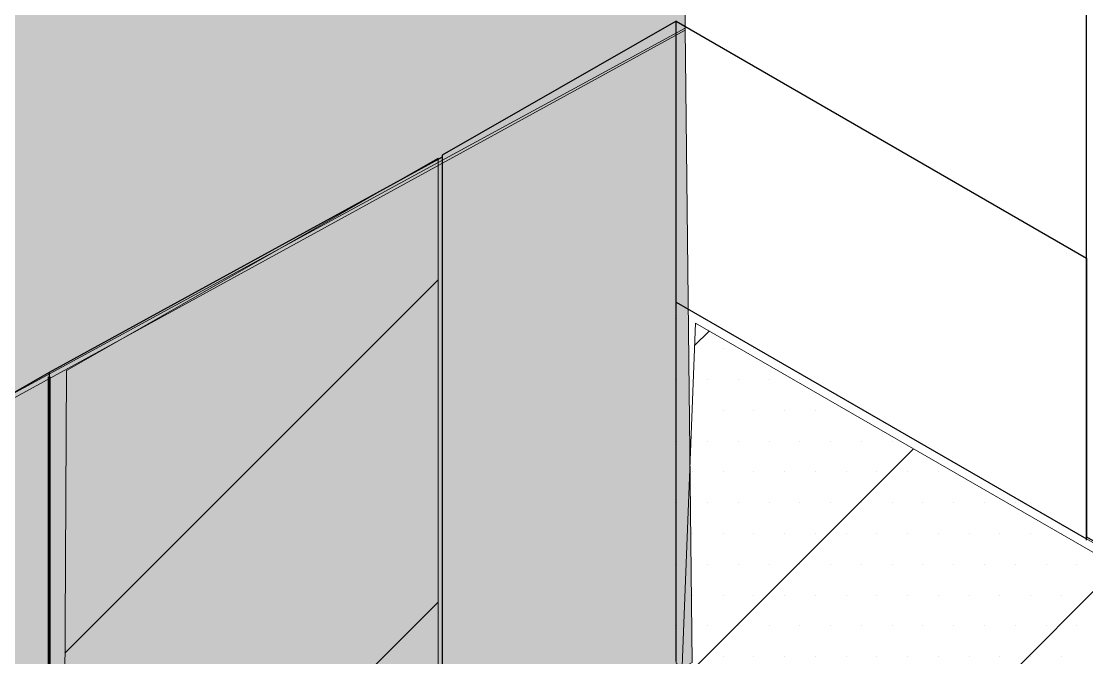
# Model space of a CAD drawing. Extents: x -1328 to 5679, y -4611 to 1603.
# Drawn here: x -270.49 to -223.73, y 975.73 to 1003.66 of the extents above; entities that cross this region are included whole.
import ezdxf

# ---------------------------------------------------------------- set-up
doc = ezdxf.new("R2010")
doc.units = 0
doc.header["$MEASUREMENT"] = 0
for name, color, linetype, lineweight in [('.ATI-HATCH', 7, 'Continuous', 0), ('G-ANNO-TTLB', 7, 'Continuous', 0), ('Layer 12', 7, 'Continuous', 0), ('TYVEK', 7, 'Continuous', 0)]:
    doc.layers.add(name, color=color, linetype=linetype, lineweight=lineweight)
pattern_1 = [(45, (0, 0), (-7.07107, 7.07107), [])]

# ---------------------------------------------------------------- blocks, each defined once
blk = doc.blocks.new('Block_251')
at = {"layer": '.ATI-HATCH'}
blk.add_open_spline([(-192.587, 947.13), (-192.587, 947.13), (-192.582, 962.97), (-192.582, 962.97), (-192.582, 962.97), (-223.739, 980.945), (-223.739, 980.945), (-223.739, 980.945), (-241.741, 991.338), (-241.741, 991.338), (-241.741, 991.338), (-241.741, 975.488), (-241.741, 975.488), (-241.741, 975.488), (-192.587, 947.13), (-192.587, 947.13)], degree=3, knots=[0, 0, 0, 0, 1, 1, 1, 2, 2, 2, 3, 3, 3, 4, 4, 4, 5, 5, 5, 5], dxfattribs=at)
at = {"layer": '.ATI-HATCH', "color": 8, "lineweight": 0, "true_color": 0x808080}
for points in [[(-241.714, 990.635), (-241.714, 990.635), (-241.714, 990.635), (-241.714, 990.635)], [(-241.039, 989.285), (-241.039, 989.285), (-241.039, 989.285), (-241.039, 989.285)], [(-239.688, 989.285), (-239.688, 989.285), (-239.688, 989.285), (-239.688, 989.285)], [(-238.338, 989.285), (-238.338, 989.285), (-238.338, 989.285), (-238.338, 989.285)], [(-241.714, 987.935), (-241.714, 987.935), (-241.714, 987.935), (-241.714, 987.935)], [(-240.364, 987.935), (-240.364, 987.935), (-240.364, 987.935), (-240.364, 987.935)], [(-239.013, 987.935), (-239.013, 987.935), (-239.013, 987.935), (-239.013, 987.935)], [(-237.663, 987.935), (-237.663, 987.935), (-237.663, 987.935), (-237.663, 987.935)], [(-236.313, 987.935), (-236.313, 987.935), (-236.313, 987.935), (-236.313, 987.935)], [(-241.039, 986.585), (-241.039, 986.585), (-241.039, 986.585), (-241.039, 986.585)], [(-239.688, 986.585), (-239.688, 986.585), (-239.688, 986.585), (-239.688, 986.585)], [(-238.338, 986.585), (-238.338, 986.585), (-238.338, 986.585), (-238.338, 986.585)], [(-236.988, 986.585), (-236.988, 986.585), (-236.988, 986.585), (-236.988, 986.585)], [(-235.638, 986.585), (-235.638, 986.585), (-235.638, 986.585), (-235.638, 986.585)], [(-234.288, 986.585), (-234.288, 986.585), (-234.288, 986.585), (-234.288, 986.585)], [(-241.714, 985.235), (-241.714, 985.235), (-241.714, 985.235), (-241.714, 985.235)], [(-240.364, 985.235), (-240.364, 985.235), (-240.364, 985.235), (-240.364, 985.235)], [(-239.013, 985.235), (-239.013, 985.235), (-239.013, 985.235), (-239.013, 985.235)], [(-237.663, 985.235), (-237.663, 985.235), (-237.663, 985.235), (-237.663, 985.235)], [(-236.313, 985.235), (-236.313, 985.235), (-236.313, 985.235), (-236.313, 985.235)], [(-234.963, 985.235), (-234.963, 985.235), (-234.963, 985.235), (-234.963, 985.235)], [(-233.613, 985.235), (-233.613, 985.235), (-233.613, 985.235), (-233.613, 985.235)], [(-232.262, 985.235), (-232.262, 985.235), (-232.262, 985.235), (-232.262, 985.235)], [(-241.039, 983.884), (-241.039, 983.884), (-241.039, 983.884), (-241.039, 983.884)], [(-239.688, 983.884), (-239.688, 983.884), (-239.688, 983.884), (-239.688, 983.884)], [(-238.338, 983.884), (-238.338, 983.884), (-238.338, 983.884), (-238.338, 983.884)], [(-236.988, 983.884), (-236.988, 983.884), (-236.988, 983.884), (-236.988, 983.884)], [(-235.638, 983.884), (-235.638, 983.884), (-235.638, 983.884), (-235.638, 983.884)], [(-234.288, 983.884), (-234.288, 983.884), (-234.288, 983.884), (-234.288, 983.884)], [(-232.938, 983.884), (-232.938, 983.884), (-232.938, 983.884), (-232.938, 983.884)], [(-231.587, 983.884), (-231.587, 983.884), (-231.587, 983.884), (-231.587, 983.884)], [(-230.237, 983.884), (-230.237, 983.884), (-230.237, 983.884), (-230.237, 983.884)], [(-228.887, 983.884), (-228.887, 983.884), (-228.887, 983.884), (-228.887, 983.884)], [(-241.714, 982.534), (-241.714, 982.534), (-241.714, 982.534), (-241.714, 982.534)], [(-240.364, 982.534), (-240.364, 982.534), (-240.364, 982.534), (-240.364, 982.534)], [(-239.013, 982.534), (-239.013, 982.534), (-239.013, 982.534), (-239.013, 982.534)], [(-237.663, 982.534), (-237.663, 982.534), (-237.663, 982.534), (-237.663, 982.534)], [(-236.313, 982.534), (-236.313, 982.534), (-236.313, 982.534), (-236.313, 982.534)], [(-234.963, 982.534), (-234.963, 982.534), (-234.963, 982.534), (-234.963, 982.534)], [(-233.613, 982.534), (-233.613, 982.534), (-233.613, 982.534), (-233.613, 982.534)], [(-232.262, 982.534), (-232.262, 982.534), (-232.262, 982.534), (-232.262, 982.534)], [(-230.912, 982.534), (-230.912, 982.534), (-230.912, 982.534), (-230.912, 982.534)], [(-229.562, 982.534), (-229.562, 982.534), (-229.562, 982.534), (-229.562, 982.534)], [(-228.212, 982.534), (-228.212, 982.534), (-228.212, 982.534), (-228.212, 982.534)], [(-226.862, 982.534), (-226.862, 982.534), (-226.862, 982.534), (-226.862, 982.534)], [(-241.039, 981.184), (-241.039, 981.184), (-241.039, 981.184), (-241.039, 981.184)], [(-239.688, 981.184), (-239.688, 981.184), (-239.688, 981.184), (-239.688, 981.184)], [(-238.338, 981.184), (-238.338, 981.184), (-238.338, 981.184), (-238.338, 981.184)], [(-236.988, 981.184), (-236.988, 981.184), (-236.988, 981.184), (-236.988, 981.184)], [(-235.638, 981.184), (-235.638, 981.184), (-235.638, 981.184), (-235.638, 981.184)], [(-234.288, 981.184), (-234.288, 981.184), (-234.288, 981.184), (-234.288, 981.184)], [(-232.938, 981.184), (-232.938, 981.184), (-232.938, 981.184), (-232.938, 981.184)], [(-231.587, 981.184), (-231.587, 981.184), (-231.587, 981.184), (-231.587, 981.184)], [(-230.237, 981.184), (-230.237, 981.184), (-230.237, 981.184), (-230.237, 981.184)], [(-228.887, 981.184), (-228.887, 981.184), (-228.887, 981.184), (-228.887, 981.184)], [(-227.537, 981.184), (-227.537, 981.184), (-227.537, 981.184), (-227.537, 981.184)], [(-226.187, 981.184), (-226.187, 981.184), (-226.187, 981.184), (-226.187, 981.184)], [(-224.836, 981.184), (-224.836, 981.184), (-224.836, 981.184), (-224.836, 981.184)], [(-241.714, 979.834), (-241.714, 979.834), (-241.714, 979.834), (-241.714, 979.834)], [(-240.364, 979.834), (-240.364, 979.834), (-240.364, 979.834), (-240.364, 979.834)], [(-239.013, 979.834), (-239.013, 979.834), (-239.013, 979.834), (-239.013, 979.834)], [(-237.663, 979.834), (-237.663, 979.834), (-237.663, 979.834), (-237.663, 979.834)], [(-236.313, 979.834), (-236.313, 979.834), (-236.313, 979.834), (-236.313, 979.834)], [(-234.963, 979.834), (-234.963, 979.834), (-234.963, 979.834), (-234.963, 979.834)], [(-233.613, 979.834), (-233.613, 979.834), (-233.613, 979.834), (-233.613, 979.834)], [(-232.262, 979.834), (-232.262, 979.834), (-232.262, 979.834), (-232.262, 979.834)], [(-230.912, 979.834), (-230.912, 979.834), (-230.912, 979.834), (-230.912, 979.834)], [(-229.562, 979.834), (-229.562, 979.834), (-229.562, 979.834), (-229.562, 979.834)], [(-228.212, 979.834), (-228.212, 979.834), (-228.212, 979.834), (-228.212, 979.834)], [(-226.862, 979.834), (-226.862, 979.834), (-226.862, 979.834), (-226.862, 979.834)], [(-225.511, 979.834), (-225.511, 979.834), (-225.511, 979.834), (-225.511, 979.834)], [(-224.161, 979.834), (-224.161, 979.834), (-224.161, 979.834), (-224.161, 979.834)], [(-241.039, 978.484), (-241.039, 978.484), (-241.039, 978.484), (-241.039, 978.484)], [(-239.688, 978.484), (-239.688, 978.484), (-239.688, 978.484), (-239.688, 978.484)], [(-238.338, 978.484), (-238.338, 978.484), (-238.338, 978.484), (-238.338, 978.484)], [(-236.988, 978.484), (-236.988, 978.484), (-236.988, 978.484), (-236.988, 978.484)], [(-235.638, 978.484), (-235.638, 978.484), (-235.638, 978.484), (-235.638, 978.484)], [(-234.288, 978.484), (-234.288, 978.484), (-234.288, 978.484), (-234.288, 978.484)], [(-232.938, 978.484), (-232.938, 978.484), (-232.938, 978.484), (-232.938, 978.484)], [(-231.587, 978.484), (-231.587, 978.484), (-231.587, 978.484), (-231.587, 978.484)], [(-230.237, 978.484), (-230.237, 978.484), (-230.237, 978.484), (-230.237, 978.484)], [(-228.887, 978.484), (-228.887, 978.484), (-228.887, 978.484), (-228.887, 978.484)], [(-227.537, 978.484), (-227.537, 978.484), (-227.537, 978.484), (-227.537, 978.484)], [(-226.187, 978.484), (-226.187, 978.484), (-226.187, 978.484), (-226.187, 978.484)], [(-224.836, 978.484), (-224.836, 978.484), (-224.836, 978.484), (-224.836, 978.484)], [(-241.714, 977.133), (-241.714, 977.133), (-241.714, 977.133), (-241.714, 977.133)], [(-240.364, 977.133), (-240.364, 977.133), (-240.364, 977.133), (-240.364, 977.133)], [(-239.013, 977.133), (-239.013, 977.133), (-239.013, 977.133), (-239.013, 977.133)], [(-237.663, 977.133), (-237.663, 977.133), (-237.663, 977.133), (-237.663, 977.133)], [(-236.313, 977.133), (-236.313, 977.133), (-236.313, 977.133), (-236.313, 977.133)], [(-234.963, 977.133), (-234.963, 977.133), (-234.963, 977.133), (-234.963, 977.133)], [(-233.613, 977.133), (-233.613, 977.133), (-233.613, 977.133), (-233.613, 977.133)], [(-232.262, 977.133), (-232.262, 977.133), (-232.262, 977.133), (-232.262, 977.133)], [(-230.912, 977.133), (-230.912, 977.133), (-230.912, 977.133), (-230.912, 977.133)], [(-229.562, 977.133), (-229.562, 977.133), (-229.562, 977.133), (-229.562, 977.133)], [(-228.212, 977.133), (-228.212, 977.133), (-228.212, 977.133), (-228.212, 977.133)], [(-226.862, 977.133), (-226.862, 977.133), (-226.862, 977.133), (-226.862, 977.133)], [(-225.511, 977.133), (-225.511, 977.133), (-225.511, 977.133), (-225.511, 977.133)], [(-224.161, 977.133), (-224.161, 977.133), (-224.161, 977.133), (-224.161, 977.133)], [(-241.039, 975.783), (-241.039, 975.783), (-241.039, 975.783), (-241.039, 975.783)], [(-239.688, 975.783), (-239.688, 975.783), (-239.688, 975.783), (-239.688, 975.783)], [(-238.338, 975.783), (-238.338, 975.783), (-238.338, 975.783), (-238.338, 975.783)], [(-236.988, 975.783), (-236.988, 975.783), (-236.988, 975.783), (-236.988, 975.783)], [(-235.638, 975.783), (-235.638, 975.783), (-235.638, 975.783), (-235.638, 975.783)], [(-234.288, 975.783), (-234.288, 975.783), (-234.288, 975.783), (-234.288, 975.783)], [(-232.938, 975.783), (-232.938, 975.783), (-232.938, 975.783), (-232.938, 975.783)], [(-231.587, 975.783), (-231.587, 975.783), (-231.587, 975.783), (-231.587, 975.783)], [(-230.237, 975.783), (-230.237, 975.783), (-230.237, 975.783), (-230.237, 975.783)], [(-228.887, 975.783), (-228.887, 975.783), (-228.887, 975.783), (-228.887, 975.783)], [(-227.537, 975.783), (-227.537, 975.783), (-227.537, 975.783), (-227.537, 975.783)], [(-226.187, 975.783), (-226.187, 975.783), (-226.187, 975.783), (-226.187, 975.783)], [(-224.836, 975.783), (-224.836, 975.783), (-224.836, 975.783), (-224.836, 975.783)]]:
    blk.add_open_spline(points, degree=3, dxfattribs=at)

msp = doc.modelspace()

# ---------------------------------------------------------------- hatches: boundary and pattern name
at = {"layer": 'G-ANNO-TTLB', "true_color": 0xff00ff, "transparency": 33554687}
h = msp.add_hatch(color=6, dxfattribs=at)
edge = h.paths.add_edge_path()
edge.add_spline(control_points=[(1625.998, -853.91), (1625.998, -853.91), (-1303.52, -853.91), (-1303.52, -853.91), (-1303.52, -853.91), (-1303.52, 1603.09), (-1303.52, 1603.09), (-1303.52, 1603.09), (1625.998, 1603.09), (1625.998, 1603.09), (1625.998, 1603.09), (1625.998, -853.91), (1625.998, -853.91)], knot_values=[0, 0, 0, 0, 1, 1, 1, 2, 2, 2, 3, 3, 3, 4, 4, 4, 4], degree=3, periodic=0)
edge = h.paths.add_edge_path()
edge.add_spline(control_points=[(-1294.52, 1594.09), (-1294.52, 1594.09), (-1294.52, -844.91), (-1294.52, -844.91), (-1294.52, -844.91), (1616.998, -844.91), (1616.998, -844.91), (1616.998, -844.91), (1616.998, 1594.09), (1616.998, 1594.09), (1616.998, 1594.09), (-1294.52, 1594.09), (-1294.52, 1594.09)], knot_values=[0, 0, 0, 0, 1, 1, 1, 2, 2, 2, 3, 3, 3, 4, 4, 4, 4], degree=3, periodic=0)
edge.add_line((-1294.52, 1594.09), (-1294.52, 1594.09))
at = {"layer": 'Layer 12', "true_color": 0x848484, "transparency": 33554495}
h = msp.add_hatch(color=252, dxfattribs=at)
h.dxf.hatch_style = 2
h.paths.add_polyline_path([(-275.161, 984.748), (-275.04, 1127.784), (-241.837, 1108.175), (-241.354, 1003.281)])
at = {"layer": 'Layer 12', "true_color": 0x848484, "transparency": 33554457}
h = msp.add_hatch(color=252, dxfattribs=at)
h.dxf.hatch_style = 2
h.paths.add_polyline_path([(-241.046, 975.519), (-274.519, 956.926), (-274.555, 985.309), (-241.354, 1003.357)])
at = {"layer": 'Layer 12', "true_color": 0x000000, "transparency": 33554687}
h = msp.add_hatch(dxfattribs=at)
h.set_pattern_fill('_U', color=18, scale=10, angle=45, style=2, pattern_type=0)
h.set_pattern_definition(pattern_1)
h.paths.add_polyline_path([(-252.191, 970.009), (-268.651, 960.397), (-268.503, 988.336), (-252.197, 997.658)])
h = msp.add_hatch(dxfattribs=at)
h.set_pattern_fill('_U', color=18, scale=10, angle=45, style=2, pattern_type=0)
h.set_pattern_definition(pattern_1)
h.paths.add_polyline_path([(-192.72, 946.918), (-241.477, 975.368), (-240.899, 990.411), (-192.993, 962.809)])

# ---------------------------------------------------------------- linework, layer by layer
at = {"layer": 'G-ANNO-TTLB'}
for points in [[(1625.998, -853.91), (1625.998, -853.91), (-1303.52, -853.91), (-1303.52, -853.91), (-1303.52, -853.91), (-1303.52, 1603.09), (-1303.52, 1603.09), (-1303.52, 1603.09), (1625.998, 1603.09), (1625.998, 1603.09), (1625.998, 1603.09), (1625.998, -853.91), (1625.998, -853.91)], [(-1294.52, 1594.09), (-1294.52, 1594.09), (-1294.52, -844.91), (-1294.52, -844.91), (-1294.52, -844.91), (1616.998, -844.91), (1616.998, -844.91), (1616.998, -844.91), (1616.998, 1594.09), (1616.998, 1594.09), (1616.998, 1594.09), (-1294.52, 1594.09), (-1294.52, 1594.09)]]:
    msp.add_open_spline(points, degree=3, knots=[0, 0, 0, 0, 1, 1, 1, 2, 2, 2, 3, 3, 3, 4, 4, 4, 4], dxfattribs=at)
at = {"layer": 'Layer 12'}
for points in [[(-275.161, 984.748), (-275.04, 1127.784), (-241.837, 1108.175), (-241.354, 1003.281)], [(-241.046, 975.519), (-274.519, 956.926), (-274.555, 985.309), (-241.354, 1003.357)], [(-252.191, 970.009), (-268.651, 960.397), (-268.503, 988.336), (-252.197, 997.658)], [(-192.72, 946.918), (-241.477, 975.368), (-240.899, 990.411), (-192.993, 962.809)]]:
    msp.add_lwpolyline(points, close=True, dxfattribs=at)
at = {"layer": 'TYVEK', "color": 18, "lineweight": 25, "true_color": 0x000000}
msp.add_line((-223.739, 980.889), (-223.739, 1098.018), dxfattribs=at)
at = {"layer": 'TYVEK', "color": 4, "lineweight": 25, "true_color": 0x00ffff}
for p, q in [((-241.741, 1003.663), (-252.018, 997.79)), ((-241.741, 1003.663), (-223.739, 993.27)), ((-241.741, 975.581), (-241.741, 1003.663)), ((-252.018, 997.699), (-269.266, 988.247)), ((-252.018, 997.79), (-252.017, 969.794)), ((-252.018, 997.699), (-252.017, 969.703)), ((-223.739, 993.27), (-223.739, 981.038)), ((-241.741, 991.338), (-223.739, 980.945)), ((-269.266, 988.247), (-275.244, 984.831)), ((-269.266, 988.247), (-269.265, 959.99)), ((-223.739, 981.038), (-214.891, 975.933))]:
    msp.add_line(p, q, dxfattribs=at)
at = {"layer": 'TYVEK', "color": 18, "lineweight": 60, "true_color": 0x000000}
msp.add_line((-269.266, 988.062), (-269.265, 959.997), dxfattribs=at)

# ---------------------------------------------------------------- block references
at = {"layer": '.ATI-HATCH'}
msp.add_blockref('Block_251', (0, 0), dxfattribs=at)

doc.saveas('drawing.dxf')
